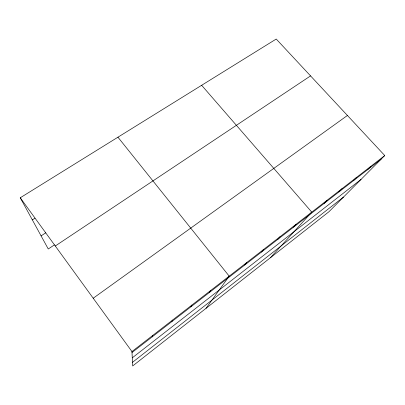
<?xml version="1.0" encoding="UTF-8"?>
<svg xmlns="http://www.w3.org/2000/svg" width="405" height="405" viewBox="0 0 405 405"><rect width="100%" height="100%" fill="white"/><g stroke="black" fill="none" stroke-linecap="round" stroke-linejoin="round"><path stroke-width="0.61" d="M152.209 336.849L152.513 335.613M171.857 321.6L172.5 320.117M190.963 306.772L191.924 305.051M209.557 292.344L210.818 290.405M206.029 308.326L229.2 276.149L117.941 137.194M244.762 265.017L246.569 262.683M261.443 252.072L263.498 249.556M277.708 239.451L279.997 236.763M293.569 227.139L296.08 224.289M270.383 257.757L311.769 212.124L201.649 85.288M324.157 203.401L327.078 200.257M338.904 191.955L342.017 188.674M353.307 180.777L356.597 177.365M367.381 169.857L370.838 166.323M384.75 155.54L328.931 211.749L132.688 365.958L131.954 351.555L20.25 197.777L276.225 39.042L384.75 155.54L131.954 351.555M132.506 362.318L343.526 197.048M132.273 357.833L361.052 179.4M132 352.532L381.125 159.185M93.211 298.217L347.424 115.471M55.277 245.997L310.554 75.897M54.386 244.914L48.261 248.989L20.25 197.777M41.087 235.872L45.77 232.809M32.334 219.864L34.946 218.194"/></g></svg>
